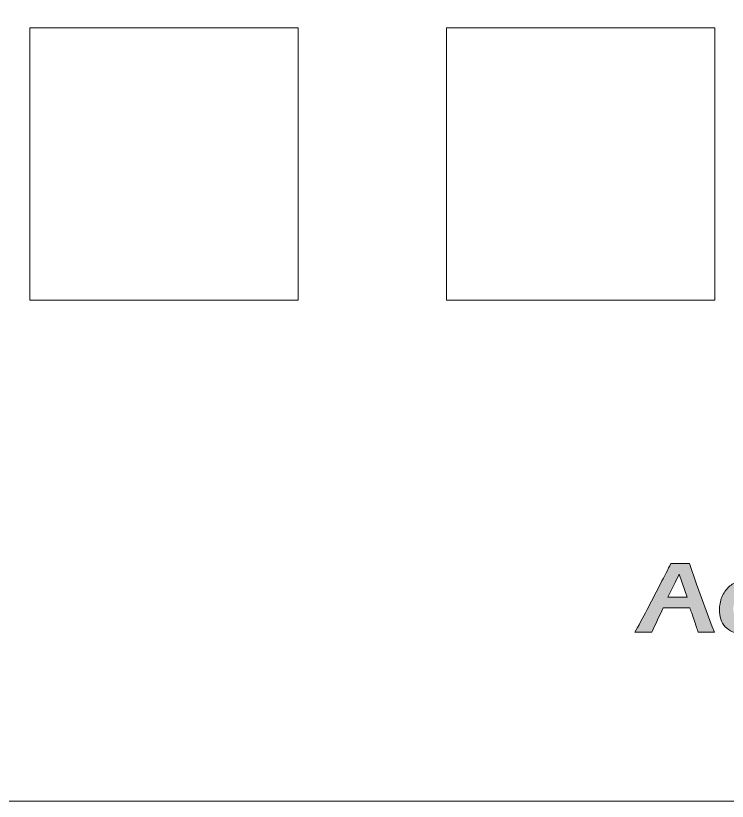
# Model space of a CAD drawing. Header units: inches. Extents: x -5.25 to 4.1, y -1.02 to 4.
# Drawn here: x 0.661 to 1.714, y 0.4 to 1.562 of the extents above; entities that cross this region are included whole.
import ezdxf

# ---------------------------------------------------------------- set-up
doc = ezdxf.new("R2010")
doc.units = ezdxf.units.IN
doc.header["$MEASUREMENT"] = 0
doc.layers.add('Layer 1', color=7, linetype='Continuous', lineweight=0)

# ---------------------------------------------------------------- blocks, each defined once
blk = doc.blocks.new('Block_1')
at = {"layer": 'Layer 1', "true_color": 0x231f20, "transparency": 33554687}
h = blk.add_hatch(color=250, dxfattribs=at)
h.dxf.hatch_style = 2
edge = h.paths.add_edge_path()
edge.add_spline(control_points=[(1.6256, 0.7017), (1.6256, 0.7017), (1.6542, 0.7017), (1.6542, 0.7017), (1.6542, 0.7017), (1.6424, 0.7362), (1.6424, 0.7362), (1.6424, 0.7362), (1.6364, 0.7237), (1.6364, 0.7237), (1.6364, 0.7237), (1.6256, 0.7017), (1.6256, 0.7017)], knot_values=[0, 0, 0, 0, 1, 1, 1, 2, 2, 2, 3, 3, 3, 4, 4, 4, 4], degree=3, periodic=0)
edge = h.paths.add_edge_path()
edge.add_spline(control_points=[(1.5769, 0.65), (1.5821, 0.6592), (1.5881, 0.6705), (1.5951, 0.6839), (1.5951, 0.6839), (1.6147, 0.7216), (1.6147, 0.7216), (1.6209, 0.7332), (1.6259, 0.7433), (1.63, 0.7518), (1.6364, 0.7517), (1.641, 0.7517), (1.6437, 0.7517), (1.6484, 0.7517), (1.653, 0.7517), (1.6576, 0.7518), (1.6576, 0.7518), (1.6682, 0.7213), (1.6682, 0.7213), (1.6682, 0.7213), (1.6914, 0.6582), (1.6914, 0.6582), (1.6914, 0.6582), (1.6946, 0.65), (1.6946, 0.65), (1.6946, 0.65), (1.6834, 0.6501), (1.6834, 0.6501), (1.6809, 0.6501), (1.6765, 0.6501), (1.6704, 0.65), (1.6692, 0.6544), (1.6673, 0.6604), (1.6648, 0.6679), (1.6622, 0.6754), (1.66, 0.6815), (1.6582, 0.6862), (1.6582, 0.6862), (1.619, 0.6862), (1.619, 0.6862), (1.6131, 0.6743), (1.6075, 0.6623), (1.602, 0.65), (1.602, 0.65), (1.5898, 0.6501), (1.5898, 0.6501), (1.5875, 0.6501), (1.5832, 0.6501), (1.5769, 0.65)], knot_values=[0, 0, 0, 0, 1, 1, 1, 2, 2, 2, 3, 3, 3, 4, 4, 4, 5, 5, 5, 6, 6, 6, 7, 7, 7, 8, 8, 8, 9, 9, 9, 10, 10, 10, 11, 11, 11, 12, 12, 12, 13, 13, 13, 14, 14, 14, 15, 15, 15, 16, 16, 16, 16], degree=3, periodic=0)
h = blk.add_hatch(color=250, dxfattribs=at)
h.dxf.hatch_style = 2
edge = h.paths.add_edge_path()
edge.add_spline(control_points=[(1.7628, 0.7122), (1.7591, 0.7132), (1.7555, 0.7137), (1.7521, 0.7137), (1.7481, 0.7137), (1.7444, 0.7132), (1.7408, 0.7121), (1.7372, 0.711), (1.734, 0.7091), (1.7313, 0.7065), (1.7285, 0.7038), (1.7264, 0.7005), (1.7249, 0.6963), (1.7234, 0.6922), (1.7227, 0.6882), (1.7227, 0.6844), (1.7227, 0.6806), (1.7233, 0.6771), (1.7247, 0.6739), (1.7261, 0.6707), (1.7282, 0.6682), (1.7311, 0.6663), (1.734, 0.6645), (1.7372, 0.6636), (1.7409, 0.6636), (1.7436, 0.6636), (1.7461, 0.6641), (1.7483, 0.665), (1.7506, 0.666), (1.7526, 0.6675), (1.7544, 0.6695), (1.7563, 0.6715), (1.7578, 0.6741), (1.7591, 0.6773), (1.7604, 0.6805), (1.7613, 0.6847), (1.7618, 0.69), (1.7622, 0.6939), (1.7625, 0.7013), (1.7628, 0.7122)], knot_values=[0, 0, 0, 0, 1, 1, 1, 2, 2, 2, 3, 3, 3, 4, 4, 4, 5, 5, 5, 6, 6, 6, 7, 7, 7, 8, 8, 8, 9, 9, 9, 10, 10, 10, 11, 11, 11, 12, 12, 12, 13, 13, 13, 13], degree=3, periodic=0)
edge = h.paths.add_edge_path()
edge.add_spline(control_points=[(1.7812, 0.65), (1.7771, 0.6501), (1.7739, 0.6501), (1.7716, 0.6501), (1.7691, 0.6501), (1.7657, 0.6501), (1.7613, 0.65), (1.7613, 0.65), (1.762, 0.663), (1.762, 0.663), (1.7598, 0.6601), (1.7579, 0.658), (1.7563, 0.6564), (1.7548, 0.6549), (1.7528, 0.6534), (1.7505, 0.6521), (1.7482, 0.6508), (1.7457, 0.6498), (1.743, 0.6492), (1.7403, 0.6485), (1.7375, 0.6482), (1.7347, 0.6482), (1.7299, 0.6482), (1.7254, 0.6491), (1.7212, 0.6508), (1.7171, 0.6526), (1.7135, 0.655), (1.7106, 0.6582), (1.7076, 0.6613), (1.7055, 0.6651), (1.7041, 0.6694), (1.7027, 0.6738), (1.702, 0.6783), (1.702, 0.6831), (1.702, 0.6896), (1.7032, 0.6959), (1.7057, 0.7021), (1.7082, 0.7083), (1.7116, 0.7133), (1.7159, 0.7171), (1.7203, 0.721), (1.7252, 0.7237), (1.7306, 0.7253), (1.7361, 0.7269), (1.742, 0.7277), (1.7482, 0.7277), (1.7527, 0.7277), (1.7579, 0.7272), (1.7636, 0.7264), (1.7639, 0.7329), (1.7641, 0.7396), (1.7641, 0.7468), (1.7641, 0.7468), (1.7641, 0.7518), (1.7641, 0.7518), (1.7688, 0.7517), (1.7724, 0.7517), (1.7749, 0.7517), (1.7781, 0.7517), (1.7817, 0.7517), (1.7858, 0.7518), (1.7847, 0.7392), (1.7837, 0.722), (1.7827, 0.7002), (1.7817, 0.6785), (1.7812, 0.6617), (1.7812, 0.65)], knot_values=[0, 0, 0, 0, 1, 1, 1, 2, 2, 2, 3, 3, 3, 4, 4, 4, 5, 5, 5, 6, 6, 6, 7, 7, 7, 8, 8, 8, 9, 9, 9, 10, 10, 10, 11, 11, 11, 12, 12, 12, 13, 13, 13, 14, 14, 14, 15, 15, 15, 16, 16, 16, 17, 17, 17, 18, 18, 18, 19, 19, 19, 20, 20, 20, 21, 21, 21, 22, 22, 22, 22], degree=3, periodic=0)
at = {"layer": 'Layer 1'}
for points, knots in [([(1.5769, 0.65), (1.5821, 0.6592), (1.5881, 0.6705), (1.5951, 0.6839), (1.5951, 0.6839), (1.6147, 0.7216), (1.6147, 0.7216), (1.6209, 0.7332), (1.6259, 0.7433), (1.63, 0.7518), (1.6364, 0.7517), (1.641, 0.7517), (1.6437, 0.7517), (1.6484, 0.7517), (1.653, 0.7517), (1.6576, 0.7518), (1.6576, 0.7518), (1.6682, 0.7213), (1.6682, 0.7213), (1.6682, 0.7213), (1.6914, 0.6582), (1.6914, 0.6582), (1.6914, 0.6582), (1.6946, 0.65), (1.6946, 0.65), (1.6946, 0.65), (1.6834, 0.6501), (1.6834, 0.6501), (1.6809, 0.6501), (1.6765, 0.6501), (1.6704, 0.65), (1.6692, 0.6544), (1.6673, 0.6604), (1.6648, 0.6679), (1.6622, 0.6754), (1.66, 0.6815), (1.6582, 0.6862), (1.6582, 0.6862), (1.619, 0.6862), (1.619, 0.6862), (1.6131, 0.6743), (1.6075, 0.6623), (1.602, 0.65), (1.602, 0.65), (1.5898, 0.6501), (1.5898, 0.6501), (1.5875, 0.6501), (1.5832, 0.6501), (1.5769, 0.65)], [0, 0, 0, 0, 1, 1, 1, 2, 2, 2, 3, 3, 3, 4, 4, 4, 5, 5, 5, 6, 6, 6, 7, 7, 7, 8, 8, 8, 9, 9, 9, 10, 10, 10, 11, 11, 11, 12, 12, 12, 13, 13, 13, 14, 14, 14, 15, 15, 15, 16, 16, 16, 16]), ([(1.7812, 0.65), (1.7771, 0.6501), (1.7739, 0.6501), (1.7716, 0.6501), (1.7691, 0.6501), (1.7657, 0.6501), (1.7613, 0.65), (1.7613, 0.65), (1.762, 0.663), (1.762, 0.663), (1.7598, 0.6601), (1.7579, 0.658), (1.7563, 0.6564), (1.7548, 0.6549), (1.7528, 0.6534), (1.7505, 0.6521), (1.7482, 0.6508), (1.7457, 0.6498), (1.743, 0.6492), (1.7403, 0.6485), (1.7375, 0.6482), (1.7347, 0.6482), (1.7299, 0.6482), (1.7254, 0.6491), (1.7212, 0.6508), (1.7171, 0.6526), (1.7135, 0.655), (1.7106, 0.6582), (1.7076, 0.6613), (1.7055, 0.6651), (1.7041, 0.6694), (1.7027, 0.6738), (1.702, 0.6783), (1.702, 0.6831), (1.702, 0.6896), (1.7032, 0.6959), (1.7057, 0.7021), (1.7082, 0.7083), (1.7116, 0.7133), (1.7159, 0.7171), (1.7203, 0.721), (1.7252, 0.7237), (1.7306, 0.7253), (1.7361, 0.7269), (1.742, 0.7277), (1.7482, 0.7277), (1.7527, 0.7277), (1.7579, 0.7272), (1.7636, 0.7264), (1.7639, 0.7329), (1.7641, 0.7396), (1.7641, 0.7468), (1.7641, 0.7468), (1.7641, 0.7518), (1.7641, 0.7518), (1.7688, 0.7517), (1.7724, 0.7517), (1.7749, 0.7517), (1.7781, 0.7517), (1.7817, 0.7517), (1.7858, 0.7518), (1.7847, 0.7392), (1.7837, 0.722), (1.7827, 0.7002), (1.7817, 0.6785), (1.7812, 0.6617), (1.7812, 0.65)], [0, 0, 0, 0, 1, 1, 1, 2, 2, 2, 3, 3, 3, 4, 4, 4, 5, 5, 5, 6, 6, 6, 7, 7, 7, 8, 8, 8, 9, 9, 9, 10, 10, 10, 11, 11, 11, 12, 12, 12, 13, 13, 13, 14, 14, 14, 15, 15, 15, 16, 16, 16, 17, 17, 17, 18, 18, 18, 19, 19, 19, 20, 20, 20, 21, 21, 21, 22, 22, 22, 22]), ([(1.6256, 0.7017), (1.6256, 0.7017), (1.6542, 0.7017), (1.6542, 0.7017), (1.6542, 0.7017), (1.6424, 0.7362), (1.6424, 0.7362), (1.6424, 0.7362), (1.6364, 0.7237), (1.6364, 0.7237), (1.6364, 0.7237), (1.6256, 0.7017), (1.6256, 0.7017)], [0, 0, 0, 0, 1, 1, 1, 2, 2, 2, 3, 3, 3, 4, 4, 4, 4])]:
    blk.add_open_spline(points, degree=3, knots=knots, dxfattribs=at)

msp = doc.modelspace()

# ---------------------------------------------------------------- linework, layer by layer
at = {"layer": 'Layer 1', "color": 250, "lineweight": 0, "true_color": 0x231f20}
for points, knots in [([(3.9775, 2.782), (3.9775, 2.782), (3.9775, 4), (3.9775, 4), (3.9775, 4), (-0.3625, 4), (-0.3625, 4), (-0.3625, 4), (-0.3625, 2.782), (-0.3625, 2.782), (-0.3625, 2.782), (-0.1625, 2.782), (-0.1625, 2.782), (-0.1625, 2.782), (-0.1625, 2.388), (-0.1625, 2.388), (-0.1625, 2.388), (-0.3625, 2.388), (-0.3625, 2.388), (-0.3625, 2.388), (-0.3625, 1.544), (-0.3625, 1.544), (-0.3625, 1.544), (-0.1625, 1.544), (-0.1625, 1.544), (-0.1625, 1.544), (-0.1637, 1.1414), (-0.1637, 1.1414), (-0.1637, 1.1414), (-0.3637, 1.1414), (-0.3637, 1.1414), (-0.3637, 1.1414), (-0.3625, 0.4), (-0.3625, 0.4), (-0.3625, 0.4), (3.9775, 0.4), (3.9775, 0.4), (3.9775, 0.4), (3.9775, 1.616), (3.9775, 1.616), (3.9775, 1.616), (4.1025, 1.616), (4.1025, 1.616), (4.1025, 1.616), (4.1025, 2.782), (4.1025, 2.782), (4.1025, 2.782), (3.9775, 2.782), (3.9775, 2.782)], [0, 0, 0, 0, 1, 1, 1, 2, 2, 2, 3, 3, 3, 4, 4, 4, 5, 5, 5, 6, 6, 6, 7, 7, 7, 8, 8, 8, 9, 9, 9, 10, 10, 10, 11, 11, 11, 12, 12, 12, 13, 13, 13, 14, 14, 14, 15, 15, 15, 16, 16, 16, 16]), ([(1.0789, 1.1414), (1.0789, 1.1414), (0.6819, 1.1414), (0.6819, 1.1414), (0.6819, 1.1414), (0.6819, 1.544), (0.6819, 1.544), (0.6819, 1.544), (1.0789, 1.544), (1.0789, 1.544), (1.0789, 1.544), (1.0789, 1.1414), (1.0789, 1.1414)], [0, 0, 0, 0, 1, 1, 1, 2, 2, 2, 3, 3, 3, 4, 4, 4, 4]), ([(1.6954, 1.1414), (1.6954, 1.1414), (1.2984, 1.1414), (1.2984, 1.1414), (1.2984, 1.1414), (1.2984, 1.544), (1.2984, 1.544), (1.2984, 1.544), (1.6954, 1.544), (1.6954, 1.544), (1.6954, 1.544), (1.6954, 1.1414), (1.6954, 1.1414)], [0, 0, 0, 0, 1, 1, 1, 2, 2, 2, 3, 3, 3, 4, 4, 4, 4])]:
    msp.add_open_spline(points, degree=3, knots=knots, dxfattribs=at)

# ---------------------------------------------------------------- block references
at = {"layer": 'Layer 1'}
msp.add_blockref('Block_1', (0, 0), dxfattribs=at)

doc.saveas('drawing.dxf')
